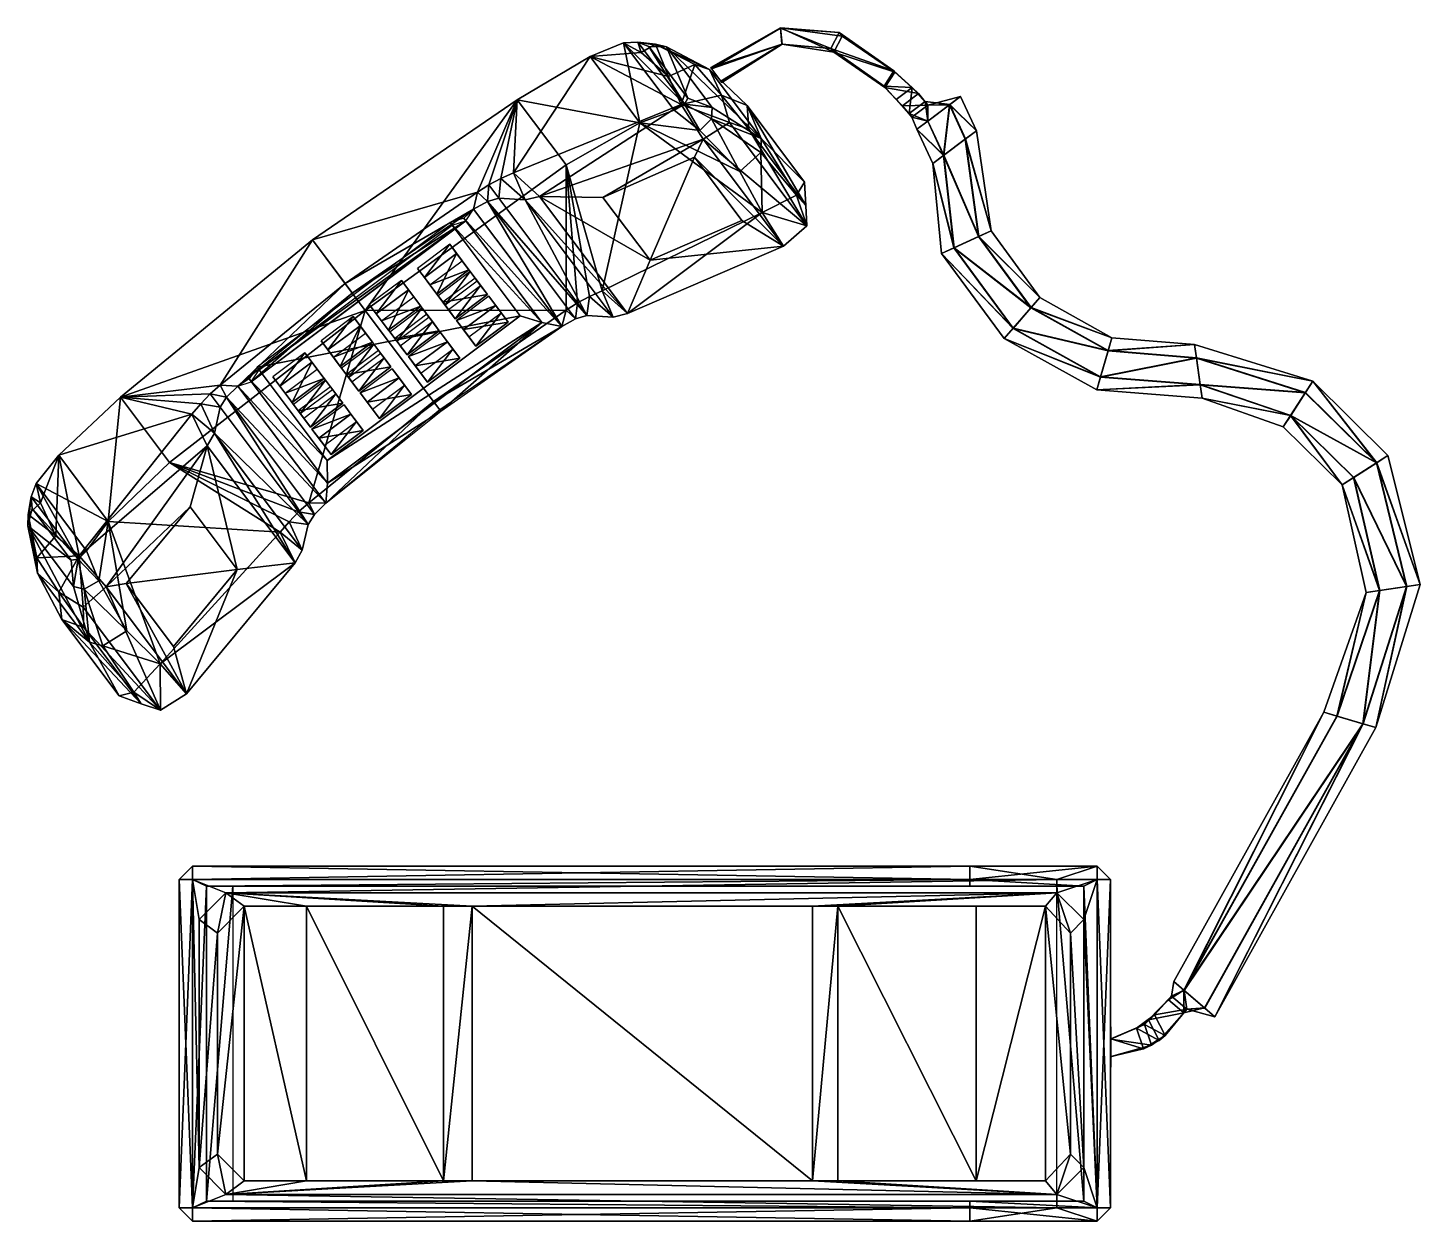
# Model space of a CAD drawing. Extents: x 0 to 36.2, y 0 to 59.6.
# Drawn here: x 23.22 to 36.2, y 48.45 to 59.58 of the extents above; entities outside this region: 3.
import ezdxf

# ---------------------------------------------------------------- set-up
doc = ezdxf.new("R2010")
doc.units = 0
doc.layers.get('0').update_dxf_attribs({"linetype": 'CONTINUOUS'})
doc.layers.add('_KTI_CONTROL', color=7, linetype='CONTINUOUS')

msp = doc.modelspace()

# ---------------------------------------------------------------- linework, layer by layer
at = {"layer": '_KTI_CONTROL'}
for points in [[(0, 0, 0), (0, 0, 0), (0, 0, 0), (0, 0, 0)], [(0, 0, 0), (0, 0, 0)], [(0, 0, 0), (0, 0, 0)]]:
    msp.add_polyline3d(points, dxfattribs=at)

# ---------------------------------------------------------------- meshes
at = {"color": 0, "linetype": 'BYBLOCK'}
mesh = msp.add_polyface(dxfattribs=at)
corners = [(33.319, 50.146, 5.124), (33.319, 49.98, 5.124), (33.698, 50.091, 4.893), (33.633, 50.284, 4.893), (33.727, 50.373, 4.403), (33.825, 50.181, 4.403), (33.558, 50.248, 4.809), (33.624, 50.055, 4.809), (33.319, 50.148, 4.978), (33.32, 49.983, 4.978), (29.595, 59.199, 5.102), (29.689, 59.072, 5.102), (30.252, 59.428, 4.494), (30.239, 59.579, 4.494), (31.964, 58.545, 4.332), (31.816, 58.864, 4.332), (31.761, 58.393, 4.334), (31.613, 58.711, 4.334), (31.437, 58.782, 4.287), (31.587, 58.894, 4.287), (34.996, 55.965, 4.339), (35.133, 56.179, 4.337), (34.152, 56.252, 4.334), (34.116, 56.503, 4.332), (35.428, 53.16, 4.339), (35.671, 53.088, 4.337), (35.828, 54.332, 4.339), (36.079, 54.368, 4.337), (35.584, 55.387, 4.339), (35.798, 55.524, 4.337), (33.294, 56.569, 4.332), (32.574, 56.971, 4.332), (32.408, 56.779, 4.334), (33.223, 56.326, 4.334), (32.086, 57.635, 4.332), (31.856, 57.529, 4.334), (34.003, 50.601, 4.339), (34.194, 50.435, 4.337), (31.296, 59.178, 4.025), (31.203, 59.037, 4.025), (31.466, 59.023, 4.082), (31.316, 58.911, 4.082), (30.707, 59.389, 4.08), (30.786, 59.538, 4.08), (31.375, 58.854, 4), (31.525, 58.967, 4), (31.613, 58.86, 4.135), (31.463, 58.747, 4.135), (33.187, 56.203, 4.115), (32.324, 56.682, 4.115), (34.17, 56.125, 4.115), (31.739, 57.476, 4.115), (32.657, 57.065, 4.112), (32.201, 57.687, 4.112), (33.329, 56.69, 4.112), (34.098, 56.627, 4.112), (32.064, 58.62, 4.112), (31.916, 58.939, 4.112), (31.51, 58.635, 4.115), (31.658, 58.316, 4.115), (30.251, 59.429, 4.369), (30.237, 59.581, 4.369), (30.734, 59.354, 3.958), (30.812, 59.502, 3.958), (35.201, 56.284, 4.117), (34.926, 55.857, 4.12), (35.701, 54.314, 4.12), (35.305, 53.196, 4.12), (35.791, 53.053, 4.117), (36.203, 54.386, 4.117), (35.903, 55.592, 4.117), (35.476, 55.318, 4.12), (34.289, 50.353, 4.117), (34.026, 50.425, 4.095), (33.883, 50.546, 4.095), (33.906, 50.685, 4.12), (31.759, 58.391, 3.895), (31.611, 58.71, 3.895), (31.813, 58.862, 3.893), (31.961, 58.543, 3.893), (34.152, 56.249, 3.895), (34.116, 56.5, 3.893), (35.131, 56.176, 3.898), (34.994, 55.963, 3.9), (35.825, 54.332, 3.9), (36.076, 54.368, 3.898), (35.668, 53.089, 3.898), (35.425, 53.16, 3.9), (35.582, 55.385, 3.9), (35.795, 55.522, 3.898), (33.222, 56.323, 3.895), (32.407, 56.777, 3.895), (33.293, 56.567, 3.893), (32.573, 56.968, 3.893), (31.853, 57.528, 3.895), (32.084, 57.633, 3.893), (33.855, 50.514, 3.943), (34, 50.603, 3.9), (33.998, 50.392, 3.943), (34.192, 50.437, 3.898), (31.212, 59.025, 3.9), (31.305, 59.166, 3.9), (33.768, 50.134, 4.336), (33.669, 50.326, 4.336), (29.681, 59.083, 4.977), (29.587, 59.21, 4.977)]
mesh.append_faces([[corners[k] for k in face] for face in [(72, 37, 73), (74, 36, 75), (47, 77, 58), (57, 78, 46)]], dxfattribs={"color": 0})
mesh.append_faces([[corners[k] for k in face] for face in [(0, 2, 3), (5, 3, 2), (8, 7, 9), (8, 3, 6), (2, 9, 7), (10, 12, 13), (19, 17, 15), (22, 21, 23), (26, 25, 27), (28, 27, 29), (16, 34, 14), (40, 39, 41), (42, 38, 43), (49, 33, 32), (48, 22, 33), (51, 32, 35), (34, 52, 53), (31, 54, 52), (30, 55, 54), (62, 61, 63), (35, 59, 51), (53, 14, 34), (17, 47, 58), (46, 40, 19), (15, 46, 19), (41, 47, 18), (64, 23, 21), (20, 50, 65), (24, 66, 67), (68, 27, 25), (69, 29, 27), (26, 71, 66), (73, 36, 74), (67, 36, 24), (25, 72, 68), (71, 20, 65), (29, 64, 21), (80, 82, 83), (84, 86, 87), (88, 85, 84), (98, 97, 99), (76, 95, 94), (49, 90, 48), (48, 80, 50), (51, 91, 49), (95, 52, 93), (93, 54, 92), (92, 55, 81), (94, 59, 76), (53, 79, 56), (45, 100, 101), (62, 101, 100), (38, 63, 43), (46, 77, 47), (101, 40, 45), (41, 100, 44), (62, 39, 42), (64, 81, 55), (83, 50, 80), (87, 66, 84), (68, 85, 69), (69, 89, 70), (84, 71, 88), (98, 103, 96), (99, 73, 98), (97, 74, 75), (67, 97, 75), (86, 72, 99), (89, 64, 70), (71, 83, 88), (61, 43, 63), (42, 13, 12), (42, 60, 62), (7, 5, 2), (102, 6, 103), (4, 73, 74), (73, 102, 98), (104, 12, 11), (13, 105, 10), (105, 60, 104)]], dxfattribs={"vtx0": -1, "color": 0})
mesh.append_faces([[corners[k] for k in face] for face in [(4, 3, 5), (6, 7, 8), (1, 9, 2), (14, 15, 16), (17, 16, 15), (18, 17, 19), (20, 21, 22), (24, 25, 26), (26, 27, 28), (24, 36, 25), (37, 25, 36), (35, 34, 16), (38, 39, 40), (48, 33, 49), (50, 22, 48), (49, 32, 51), (31, 52, 34), (30, 54, 31), (23, 55, 30), (60, 61, 62), (18, 47, 17), (45, 40, 46), (28, 20, 71), (70, 64, 29), (88, 83, 89), (82, 89, 83), (90, 91, 92), (93, 92, 91), (91, 94, 93), (95, 93, 94), (80, 90, 81), (92, 81, 90), (96, 97, 98), (79, 78, 56), (57, 56, 78), (59, 58, 76), (77, 76, 58), (51, 59, 94), (95, 79, 53), (44, 100, 45), (101, 63, 38), (39, 100, 41), (82, 81, 64), (65, 50, 83), (67, 66, 87), (86, 85, 68), (85, 89, 69), (66, 71, 84), (96, 74, 97), (87, 97, 67), (68, 72, 86), (43, 13, 42), (12, 60, 42), (5, 102, 73), (61, 105, 13)]], dxfattribs={"vtx1": -1, "color": 0})
mesh.append_faces([[corners[k] for k in face] for face in [(0, 1, 2), (8, 0, 3), (10, 11, 12), (29, 21, 20), (20, 28, 29), (30, 31, 32), (32, 33, 30), (31, 34, 35), (35, 32, 31), (23, 30, 33), (33, 22, 23), (42, 39, 38), (44, 45, 46), (46, 47, 44), (56, 57, 15), (15, 14, 56), (16, 17, 58), (58, 59, 16), (35, 16, 59), (53, 56, 14), (40, 41, 18), (18, 19, 40), (15, 57, 46), (41, 44, 47), (64, 55, 23), (20, 22, 50), (24, 26, 66), (68, 69, 27), (69, 70, 29), (26, 28, 71), (73, 37, 36), (67, 75, 36), (25, 37, 72), (76, 77, 78), (78, 79, 76), (80, 81, 82), (84, 85, 86), (88, 89, 85), (86, 99, 97), (97, 87, 86), (76, 79, 95), (49, 91, 90), (48, 90, 80), (51, 94, 91), (95, 53, 52), (93, 52, 54), (92, 54, 55), (62, 63, 101), (46, 78, 77), (101, 38, 40), (62, 100, 39), (98, 102, 103), (99, 72, 73), (89, 82, 64), (71, 65, 83), (61, 13, 43), (7, 102, 5), (102, 7, 6), (4, 5, 73), (104, 60, 12), (105, 61, 60)]], dxfattribs={"vtx2": -1, "color": 0})
mesh = msp.add_polyface(dxfattribs=at)
corners = [(29.176, 59.403, 5.457), (29.01, 59.408, 5.278), (28.907, 59.447, 5.361), (29.073, 59.428, 5.594), (28.775, 59.44, 5.383), (28.939, 59.351, 5.625), (28.463, 59.312, 5.319), (29.761, 58.696, 6.565), (29.688, 58.952, 6.376), (29.311, 58.865, 6.388), (29.518, 58.542, 6.604), (29.941, 58.636, 6.304), (29.926, 58.855, 6.195), (27.991, 58.007, 6.447), (27.747, 58.228, 6.268), (29.575, 59.192, 5.812), (29.44, 59.238, 5.992), (29.192, 59.128, 6.05), (27.782, 58.91, 5.254), (29.372, 58.925, 4.264), (29.6, 58.837, 4.27), (29.342, 58.867, 4.142), (29.595, 58.732, 4.133), (29.484, 58.624, 4.102), (29.245, 58.813, 4.068), (28.926, 58.694, 4.024), (29.857, 58.241, 4.19), (30.055, 58.418, 4.271), (30.058, 58.547, 4.46), (28.238, 58.302, 3.979), (30.475, 57.923, 4.81), (30.482, 57.734, 4.549), (30.46, 58.142, 4.7)]
mesh.append_faces([[corners[k] for k in face] for face in [(7, 9, 10), (8, 11, 12), (16, 9, 8)]], dxfattribs={"vtx0": -1, "color": 0})
mesh.append_faces([[corners[k] for k in face] for face in [(2, 5, 3), (8, 15, 16), (5, 6, 17), (17, 6, 9), (17, 3, 5), (16, 15, 3), (21, 20, 22), (27, 26, 22), (28, 22, 20), (6, 25, 18), (24, 4, 21), (2, 21, 4), (7, 31, 11)]], dxfattribs={"vtx0": -1, "vtx1": -1, "color": 0})
mesh.append_faces([[corners[k] for k in face] for face in [(0, 2, 3), (13, 9, 14), (6, 14, 9), (17, 16, 3), (3, 15, 0), (23, 21, 22), (25, 23, 26), (22, 26, 23), (28, 27, 22), (4, 24, 25), (25, 6, 4), (21, 2, 1)]], dxfattribs={"vtx0": -1, "vtx2": -1, "color": 0})
mesh.append_faces([[corners[k] for k in face] for face in [(4, 5, 2), (7, 11, 8), (10, 9, 13), (19, 20, 21), (24, 23, 25), (29, 18, 25), (11, 30, 12), (15, 28, 0), (20, 0, 28)]], dxfattribs={"vtx1": -1, "color": 0})
mesh.append_faces([[corners[k] for k in face] for face in [(17, 9, 16), (6, 18, 14)]], dxfattribs={"vtx1": -1, "vtx2": -1, "color": 0})
mesh.append_faces([[corners[k] for k in face] for face in [(0, 1, 2), (5, 4, 6), (7, 8, 9), (8, 12, 15), (23, 24, 21), (1, 19, 21), (0, 20, 19), (19, 1, 0), (12, 32, 28), (28, 15, 12)]], dxfattribs={"vtx2": -1, "color": 0})
mesh = msp.add_polyface(dxfattribs=at)
corners = [(27.858, 57.975, 6.415), (27.631, 58.174, 6.25), (27.612, 57.991, 6.321), (27.505, 57.96, 6.297), (27.519, 58.115, 6.238), (27.376, 57.889, 6.286), (27.413, 58.048, 6.232), (27.302, 57.779, 6.103), (26.244, 57.106, 6.264), (26.302, 57.029, 6.103), (26.243, 57.108, 6.25), (26.177, 57.196, 6.197), (27.747, 58.228, 6.268), (27.782, 58.91, 5.254), (25.872, 57.602, 5.264), (25.302, 56.279, 6.103), (25.176, 56.239, 6.286), (27.176, 57.739, 5.931), (25.376, 56.389, 5.931), (25.013, 56.248, 6.232), (27.07, 56.006, 3.955), (28.012, 56.833, 4.116), (27.012, 56.083, 4.116), (28.197, 56.795, 3.991), (27.062, 56.016, 3.959), (27.002, 56.095, 3.888), (28.238, 58.302, 3.979), (28.238, 56.948, 3.923), (26.365, 56.945, 3.886), (25.892, 55.042, 4.003), (25.832, 54.948, 4.026), (25.744, 55.065, 3.93), (25.656, 54.973, 3.942), (25.997, 55.145, 3.991), (25.838, 55.148, 3.923), (26.012, 55.333, 4.116), (27.809, 56.895, 4.159), (26.009, 55.545, 4.159), (24.538, 55.527, 3.979), (27.283, 57.805, 6.156), (27.157, 57.765, 5.985), (25.283, 56.305, 6.156), (25.071, 56.135, 6.297), (25.357, 56.415, 5.985)]
mesh.append_faces([[corners[k] for k in face] for face in [(0, 1, 2), (4, 2, 1), (6, 3, 4), (7, 8, 9), (11, 5, 6), (6, 14, 11), (9, 8, 15), (26, 27, 28), (31, 30, 32), (34, 29, 31), (20, 35, 33), (25, 33, 34), (34, 28, 25), (5, 39, 23), (33, 35, 16), (29, 42, 30)]], dxfattribs={"vtx0": -1, "vtx1": -1, "color": 0})
mesh.append_faces([[corners[k] for k in face] for face in [(7, 5, 8), (6, 13, 14), (13, 1, 12), (13, 6, 4), (13, 4, 1), (15, 8, 16), (14, 19, 11), (20, 21, 22), (28, 27, 25), (20, 22, 35), (34, 38, 28), (28, 14, 13), (42, 29, 33)]], dxfattribs={"vtx0": -1, "vtx2": -1, "color": 0})
mesh.append_faces([[corners[k] for k in face] for face in [(17, 7, 18), (15, 18, 7), (39, 40, 21), (36, 21, 40), (5, 23, 3), (35, 37, 41), (40, 43, 36), (37, 36, 43)]], dxfattribs={"vtx1": -1, "color": 0})
mesh.append_faces([[corners[k] for k in face] for face in [(3, 2, 4), (5, 3, 6), (10, 5, 11), (12, 1, 0), (16, 10, 11), (23, 24, 25), (29, 30, 31), (33, 29, 34), (24, 33, 25)]], dxfattribs={"vtx1": -1, "vtx2": -1, "color": 0})
mesh.append_faces([[corners[k] for k in face] for face in [(21, 36, 37), (37, 35, 21), (13, 26, 28)]], dxfattribs={"vtx2": -1, "color": 0})
mesh = msp.add_polyface(dxfattribs=at)
corners = [(29.518, 58.542, 6.604), (27.991, 58.007, 6.447), (28.582, 57.999, 5.942), (29.435, 58.373, 6.074), (27.747, 58.228, 6.268), (27.858, 57.975, 6.415), (28.456, 57.073, 3.942), (28.678, 56.883, 4.123), (28.432, 56.898, 4.026), (28.325, 56.867, 4.003), (28.344, 57.015, 3.93), (28.197, 56.795, 3.991), (28.238, 56.948, 3.923), (28.012, 56.833, 4.116), (27.07, 56.006, 3.955), (27.002, 56.095, 3.888), (28.81, 56.915, 4.156), (30.267, 57.544, 4.51), (29.022, 57.414, 4.714), (29.877, 57.784, 4.837), (30.388, 58.02, 4.42), (30.482, 57.734, 4.549), (30.066, 57.858, 4.277), (30.475, 57.923, 4.81), (30.46, 58.142, 4.7), (28.573, 57.126, 3.956), (30.058, 58.547, 4.46), (30.055, 58.418, 4.271), (29.857, 58.241, 4.19), (28.926, 58.694, 4.024), (28.238, 58.302, 3.979), (27.283, 57.805, 6.156), (27.505, 57.96, 6.297), (27.612, 57.991, 6.321), (29.926, 58.855, 6.195), (29.941, 58.636, 6.304), (29.761, 58.696, 6.565)]
mesh.append_faces([[corners[k] for k in face] for face in [(22, 21, 17), (23, 20, 24), (22, 27, 20)]], dxfattribs={"vtx0": -1, "color": 0})
mesh.append_faces([[corners[k] for k in face] for face in [(11, 13, 14), (18, 17, 19), (22, 16, 25), (7, 25, 16), (25, 29, 22), (6, 30, 25), (12, 30, 10), (10, 30, 6), (13, 11, 31), (9, 32, 11), (2, 1, 18), (19, 17, 3), (19, 3, 18), (2, 18, 3)]], dxfattribs={"vtx0": -1, "vtx1": -1, "color": 0})
mesh.append_faces([[corners[k] for k in face] for face in [(16, 18, 1), (0, 3, 17)]], dxfattribs={"vtx0": -1, "vtx1": -1, "vtx2": -1, "color": 0})
mesh.append_faces([[corners[k] for k in face] for face in [(0, 2, 3), (4, 5, 1), (6, 7, 8), (8, 10, 6), (9, 12, 10), (11, 15, 12), (26, 20, 27), (29, 28, 22), (32, 9, 8), (16, 1, 5)]], dxfattribs={"vtx0": -1, "vtx2": -1, "color": 0})
mesh.append_faces([[corners[k] for k in face] for face in [(20, 21, 22), (24, 20, 26), (7, 5, 8), (33, 8, 5), (24, 34, 23), (23, 35, 21)]], dxfattribs={"vtx1": -1, "color": 0})
mesh.append_faces([[corners[k] for k in face] for face in [(0, 1, 2), (8, 9, 10), (9, 11, 12), (16, 17, 18), (6, 25, 7), (22, 28, 27), (30, 29, 25), (17, 21, 0), (36, 0, 21)]], dxfattribs={"vtx1": -1, "vtx2": -1, "color": 0})
mesh.append_faces([[corners[k] for k in face] for face in [(23, 21, 20), (22, 17, 16), (8, 33, 32), (5, 7, 16)]], dxfattribs={"vtx2": -1, "color": 0})
mesh = msp.add_polyface(dxfattribs=at)
corners = [(23.26, 55.095, 5.278), (23.218, 54.935, 5.457), (23.251, 55.206, 5.361), (23.223, 55.04, 5.594), (23.335, 55.148, 5.625), (23.296, 55.33, 5.383), (23.506, 55.593, 5.319), (24.831, 56.074, 6.25), (24.958, 55.8, 6.415), (25.012, 56.041, 6.321), (25.071, 56.135, 6.297), (24.919, 56.165, 6.238), (25.176, 56.239, 6.286), (25.013, 56.248, 6.232), (24.891, 55.682, 6.447), (23.949, 54.365, 6.604), (24.732, 55.112, 5.942), (24.747, 55.978, 6.268), (23.698, 54.655, 6.388), (24.082, 56.135, 5.254), (23.478, 54.842, 6.05), (26.177, 57.196, 6.197), (25.872, 57.602, 5.264), (23.969, 54.976, 4.024), (24.538, 55.527, 3.979), (25.573, 54.876, 3.956), (25.838, 55.148, 3.923), (25.744, 55.065, 3.93), (25.656, 54.973, 3.942), (23.766, 54.703, 4.068), (23.687, 54.625, 4.142), (25.357, 56.415, 5.985), (25.283, 56.305, 6.156), (26.009, 55.545, 4.159), (25.997, 55.145, 3.991), (26.012, 55.333, 4.116), (25.778, 54.708, 4.123), (25.832, 54.948, 4.026), (25.172, 54.526, 4.714), (25.71, 54.59, 4.156), (26.365, 56.945, 3.886)]
mesh.append_faces([[corners[k] for k in face] for face in [(2, 1, 3), (8, 17, 14), (18, 14, 17), (17, 6, 18), (13, 19, 11), (11, 19, 7), (7, 19, 17), (19, 13, 22), (29, 5, 23), (6, 23, 5), (2, 30, 0), (32, 12, 35), (14, 39, 8), (22, 40, 19)]], dxfattribs={"vtx0": -1, "vtx1": -1, "color": 0})
mesh.append_faces([[corners[k] for k in face] for face in [(38, 39, 14)]], dxfattribs={"vtx0": -1, "vtx1": -1, "vtx2": -1, "color": 0})
mesh.append_faces([[corners[k] for k in face] for face in [(4, 2, 3), (7, 8, 9), (9, 11, 7), (10, 13, 11), (6, 4, 20), (6, 20, 18), (3, 20, 4), (12, 21, 13), (24, 26, 27), (24, 27, 28), (24, 28, 25), (23, 6, 19), (30, 2, 5), (14, 16, 38)]], dxfattribs={"vtx0": -1, "vtx2": -1, "color": 0})
mesh.append_faces([[corners[k] for k in face] for face in [(0, 1, 2), (5, 4, 6), (31, 32, 33), (9, 37, 10), (36, 8, 39), (24, 19, 40)]], dxfattribs={"vtx1": -1, "color": 0})
mesh.append_faces([[corners[k] for k in face] for face in [(9, 10, 11), (10, 12, 13), (14, 15, 16), (7, 17, 8), (19, 6, 17), (23, 24, 25)]], dxfattribs={"vtx1": -1, "vtx2": -1, "color": 0})
mesh.append_faces([[corners[k] for k in face] for face in [(4, 5, 2), (18, 15, 14), (19, 24, 23), (5, 29, 30), (34, 12, 10), (8, 36, 37), (37, 9, 8)]], dxfattribs={"vtx2": -1, "color": 0})
at = {"color": 251, "linetype": 'BYBLOCK'}
mesh = msp.add_polyface(dxfattribs=at)
corners = [(26.145, 56.406, 5.179), (26.209, 56.32, 5.243), (26.445, 56.631, 5.179), (26.509, 56.545, 5.243), (26.132, 56.422, 5.458), (26.068, 56.508, 5.394), (26.432, 56.647, 5.458), (26.368, 56.733, 5.394), (26.253, 56.887, 5.716), (26.317, 56.801, 5.78), (25.953, 56.662, 5.716), (26.017, 56.576, 5.78), (26.582, 56.76, 5.458), (26.518, 56.846, 5.394), (26.882, 56.985, 5.458), (26.818, 57.071, 5.394), (26.703, 57.224, 5.716), (26.767, 57.138, 5.78), (26.403, 56.999, 5.716), (26.467, 56.913, 5.78), (27.032, 57.097, 5.458), (26.968, 57.183, 5.394), (27.332, 57.322, 5.458), (27.268, 57.408, 5.394), (27.153, 57.562, 5.716), (27.217, 57.476, 5.78), (26.853, 57.337, 5.716), (26.917, 57.251, 5.78), (27.045, 57.081, 5.179), (27.109, 56.995, 5.243), (27.345, 57.306, 5.179), (27.409, 57.22, 5.243), (26.595, 56.743, 5.179), (26.659, 56.657, 5.243), (26.895, 56.968, 5.179), (26.959, 56.882, 5.243), (25.695, 56.068, 5.179), (25.759, 55.982, 5.243), (25.995, 56.293, 5.179), (26.059, 56.207, 5.243), (25.682, 56.085, 5.458), (25.618, 56.171, 5.394), (25.982, 56.31, 5.458), (25.918, 56.396, 5.394), (25.803, 56.549, 5.716), (25.867, 56.463, 5.78), (25.503, 56.324, 5.716), (25.567, 56.238, 5.78), (26.305, 56.192, 4.975), (26.241, 56.278, 4.911), (26.541, 56.503, 4.911), (26.605, 56.417, 4.975), (26.317, 56.176, 4.696), (26.382, 56.09, 4.76), (26.682, 56.315, 4.76), (26.617, 56.401, 4.696), (26.797, 56.161, 4.438), (26.732, 56.247, 4.374), (26.497, 55.936, 4.438), (26.432, 56.022, 4.374), (26.767, 56.513, 4.696), (26.832, 56.427, 4.76), (27.132, 56.652, 4.76), (27.067, 56.738, 4.696), (27.247, 56.499, 4.438), (27.182, 56.584, 4.374), (26.947, 56.274, 4.438), (26.882, 56.359, 4.374), (27.217, 56.851, 4.696), (27.282, 56.765, 4.76), (27.582, 56.99, 4.76), (27.517, 57.076, 4.696), (27.697, 56.836, 4.438), (27.632, 56.922, 4.374), (27.397, 56.611, 4.438), (27.332, 56.697, 4.374), (27.205, 56.867, 4.975), (27.141, 56.953, 4.911), (27.441, 57.178, 4.911), (27.505, 57.092, 4.975), (26.755, 56.53, 4.975), (26.691, 56.615, 4.911), (26.991, 56.84, 4.911), (27.055, 56.755, 4.975), (25.855, 55.855, 4.975), (25.791, 55.94, 4.911), (26.091, 56.165, 4.911), (26.155, 56.08, 4.975), (25.867, 55.838, 4.696), (25.932, 55.752, 4.76), (26.232, 55.977, 4.76), (26.167, 56.063, 4.696), (26.347, 55.824, 4.438), (26.282, 55.909, 4.374), (26.047, 55.599, 4.438), (25.982, 55.684, 4.374), (26.94, 56.908, 5.297), (26.64, 56.683, 5.297), (27.39, 57.246, 5.297), (27.09, 57.021, 5.297), (26.49, 56.571, 5.297), (26.19, 56.346, 5.297), (26.575, 56.769, 5.233), (26.875, 56.994, 5.233), (27.025, 57.106, 5.233), (27.325, 57.331, 5.233), (26.125, 56.431, 5.233), (26.425, 56.656, 5.233), (26.04, 56.233, 5.297), (25.74, 56.008, 5.297), (25.675, 56.094, 5.233), (25.975, 56.319, 5.233)]
mesh.append_faces([[corners[k] for k in face] for face in [(0, 1, 2), (3, 2, 1), (4, 5, 6), (7, 6, 5), (10, 11, 8), (9, 8, 11), (12, 13, 14), (15, 14, 13), (18, 19, 16), (17, 16, 19), (20, 21, 22), (23, 22, 21), (26, 27, 24), (25, 24, 27), (28, 29, 30), (31, 30, 29), (32, 33, 34), (35, 34, 33), (36, 37, 38), (39, 38, 37), (40, 41, 42), (43, 42, 41), (46, 47, 44), (45, 44, 47), (56, 57, 54), (55, 54, 57), (53, 52, 58), (59, 58, 52), (64, 65, 62), (63, 62, 65), (61, 60, 66), (67, 66, 60), (72, 73, 70), (71, 70, 73), (69, 68, 74), (75, 74, 68), (54, 53, 56), (58, 56, 53), (62, 61, 64), (66, 64, 61), (70, 69, 72), (74, 72, 69), (92, 93, 90), (91, 90, 93), (89, 88, 94), (95, 94, 88), (90, 89, 92), (94, 92, 89), (96, 97, 83), (80, 83, 97), (98, 99, 79), (76, 79, 99), (100, 101, 51), (48, 51, 101), (97, 102, 80), (81, 80, 102), (83, 82, 96), (103, 96, 82), (99, 104, 76), (77, 76, 104), (79, 78, 98), (105, 98, 78), (101, 106, 48), (49, 48, 106), (51, 50, 100), (107, 100, 50), (108, 109, 87), (84, 87, 109), (109, 110, 84), (85, 84, 110), (87, 86, 108), (111, 108, 86)]], dxfattribs={"vtx1": -1, "color": 251})
mesh.append_faces([[corners[k] for k in face] for face in [(8, 9, 6), (6, 7, 8), (5, 4, 11), (11, 10, 5), (16, 17, 14), (14, 15, 16), (13, 12, 19), (19, 18, 13), (24, 25, 22), (22, 23, 24), (21, 20, 27), (27, 26, 21), (4, 6, 9), (9, 11, 4), (12, 14, 17), (17, 19, 12), (20, 22, 25), (25, 27, 20), (44, 45, 42), (42, 43, 44), (41, 40, 47), (47, 46, 41), (40, 42, 45), (45, 47, 40), (48, 49, 50), (50, 51, 48), (52, 53, 54), (54, 55, 52), (58, 59, 57), (57, 56, 58), (60, 61, 62), (62, 63, 60), (66, 67, 65), (65, 64, 66), (68, 69, 70), (70, 71, 68), (74, 75, 73), (73, 72, 74), (76, 77, 78), (78, 79, 76), (80, 81, 82), (82, 83, 80), (84, 85, 86), (86, 87, 84), (88, 89, 90), (90, 91, 88), (94, 95, 93), (93, 92, 94)]], dxfattribs={"vtx2": -1, "color": 251})
at = {"color": 0, "linetype": 'BYBLOCK'}
mesh = msp.add_polyface(dxfattribs=at)
corners = [(23.508, 54.317, 6.376), (23.734, 54.175, 6.565), (23.698, 54.655, 6.388), (23.949, 54.365, 6.604), (23.741, 53.986, 6.304), (23.535, 54.061, 6.195), (24.732, 55.112, 5.942), (24.135, 54.398, 6.074), (23.309, 54.493, 5.812), (23.303, 54.635, 5.992), (23.478, 54.842, 6.05), (23.223, 55.04, 5.594), (23.218, 54.935, 5.457), (23.643, 54.369, 4.27), (23.622, 54.613, 4.264), (23.687, 54.625, 4.142), (23.745, 54.344, 4.133), (23.766, 54.703, 4.068), (23.88, 54.422, 4.102), (23.969, 54.976, 4.024), (25.778, 54.708, 4.123), (25.656, 54.973, 3.942), (25.832, 54.948, 4.026), (24.698, 53.367, 4.51), (25.71, 54.59, 4.156), (25.172, 54.526, 4.714), (24.577, 53.808, 4.837), (25.573, 54.876, 3.956), (24.207, 53.384, 4.42), (23.793, 53.848, 4.46), (23.918, 53.815, 4.271), (24.143, 53.956, 4.19), (24.452, 53.648, 4.277), (23.26, 55.095, 5.278), (24.275, 53.273, 4.81), (24.455, 53.214, 4.549), (24.069, 53.349, 4.7)]
mesh.append_faces([[corners[k] for k in face] for face in [(2, 1, 3), (4, 0, 5), (2, 9, 0), (30, 32, 28)]], dxfattribs={"vtx0": -1, "color": 0})
mesh.append_faces([[corners[k] for k in face] for face in [(6, 3, 7), (8, 11, 12), (9, 10, 11), (15, 18, 16), (20, 21, 22), (28, 29, 30), (18, 19, 31), (31, 19, 32), (30, 29, 16), (31, 16, 18)]], dxfattribs={"vtx0": -1, "vtx1": -1, "color": 0})
mesh.append_faces([[corners[k] for k in face] for face in [(7, 3, 23)]], dxfattribs={"vtx0": -1, "vtx1": -1, "vtx2": -1, "color": 0})
mesh.append_faces([[corners[k] for k in face] for face in [(8, 0, 9), (8, 9, 11), (13, 15, 16), (23, 25, 26), (27, 20, 24), (24, 32, 27), (19, 27, 32), (16, 29, 13), (31, 30, 16), (23, 26, 7), (35, 1, 4), (7, 26, 25), (25, 6, 7)]], dxfattribs={"vtx0": -1, "vtx2": -1, "color": 0})
mesh.append_faces([[corners[k] for k in face] for face in [(0, 1, 2), (5, 0, 8), (17, 18, 15), (23, 32, 24), (14, 33, 15), (13, 12, 14), (33, 14, 12), (36, 5, 29), (8, 29, 5)]], dxfattribs={"vtx1": -1, "color": 0})
mesh.append_faces([[corners[k] for k in face] for face in [(2, 10, 9), (23, 24, 25), (27, 21, 20), (31, 32, 30), (35, 23, 3), (3, 1, 35)]], dxfattribs={"vtx1": -1, "vtx2": -1, "color": 0})
mesh.append_faces([[corners[k] for k in face] for face in [(4, 1, 0), (13, 14, 15), (18, 17, 19), (34, 4, 5), (29, 8, 12), (12, 13, 29)]], dxfattribs={"vtx2": -1, "color": 0})
mesh = msp.add_polyface(dxfattribs=at)
corners = [(24.455, 53.214, 4.549), (24.207, 53.384, 4.42), (24.452, 53.648, 4.277), (24.698, 53.367, 4.51), (24.275, 53.273, 4.81), (24.069, 53.349, 4.7), (23.793, 53.848, 4.46), (23.535, 54.061, 6.195), (23.741, 53.986, 6.304), (24.754, 48.573, 5.279), (24.816, 48.948, 5.264), (24.754, 51.636, 5.279), (24.816, 51.261, 5.264), (25.237, 51.386, 4.509), (24.987, 51.136, 4.547), (24.987, 49.073, 4.547), (25.237, 48.823, 4.509), (25.818, 48.823, 4.506), (25.818, 51.386, 4.506), (27.094, 48.823, 4.716), (27.094, 51.386, 4.716), (25.066, 48.698, 5.204), (24.629, 51.636, 5.184), (24.754, 51.761, 5.122), (24.629, 51.636, 4.497), (24.754, 51.761, 4.497), (25.066, 51.511, 5.204), (32.004, 51.761, 5.184), (27.361, 51.386, 4.966), (27.361, 48.823, 4.966), (24.754, 48.448, 5.122), (24.629, 48.573, 5.184), (24.629, 48.573, 4.497), (24.754, 48.448, 4.497), (24.754, 51.636, 4.342), (24.885, 51.573, 4.31), (24.754, 48.573, 4.342), (24.885, 48.636, 4.31), (25.129, 51.573, 3.872), (25.129, 48.636, 3.872)]
mesh.append_faces([[corners[k] for k in face] for face in [(25, 34, 24), (36, 33, 32), (11, 23, 22), (30, 9, 31)]], dxfattribs={"color": 0})
mesh.append_faces([[corners[k] for k in face] for face in [(0, 2, 3), (1, 4, 5), (21, 17, 16), (15, 21, 16), (26, 14, 13)]], dxfattribs={"vtx0": -1, "color": 0})
mesh.append_faces([[corners[k] for k in face] for face in [(9, 10, 11), (12, 11, 10), (28, 26, 20), (20, 26, 18)]], dxfattribs={"vtx0": -1, "vtx1": -1, "color": 0})
mesh.append_faces([[corners[k] for k in face] for face in [(21, 19, 17), (9, 21, 10)]], dxfattribs={"vtx0": -1, "vtx2": -1, "color": 0})
mesh.append_faces([[corners[k] for k in face] for face in [(0, 4, 1), (22, 23, 24), (25, 24, 23), (34, 35, 36), (37, 36, 35), (10, 21, 15), (12, 14, 26), (22, 31, 11), (9, 11, 31)]], dxfattribs={"vtx1": -1, "color": 0})
mesh.append_faces([[corners[k] for k in face] for face in [(29, 19, 21), (12, 26, 11)]], dxfattribs={"vtx1": -1, "vtx2": -1, "color": 0})
mesh.append_faces([[corners[k] for k in face] for face in [(0, 1, 2), (1, 5, 6), (7, 5, 4), (8, 4, 0), (13, 14, 15), (15, 16, 13), (13, 16, 17), (17, 18, 13), (19, 20, 18), (18, 17, 19), (26, 13, 18), (25, 23, 27), (30, 31, 32), (32, 33, 30), (24, 32, 31), (31, 22, 24), (37, 35, 38), (38, 39, 37), (36, 32, 24), (24, 34, 36), (10, 15, 14), (14, 12, 10)]], dxfattribs={"vtx2": -1, "color": 0})
mesh = msp.add_polyface(dxfattribs=at)
corners = [(30.535, 48.823, 4.991), (30.535, 51.386, 4.991), (27.361, 51.386, 4.966), (27.361, 48.823, 4.966), (32.062, 51.386, 4.562), (32.062, 48.823, 4.562), (32.708, 51.386, 4.542), (30.771, 51.386, 4.725), (30.771, 48.823, 4.725), (32.004, 51.761, 4.497), (32.004, 51.761, 5.184), (33.191, 51.761, 4.497), (24.754, 51.761, 4.497), (27.094, 48.823, 4.716), (27.094, 51.386, 4.716), (32.004, 48.448, 5.184), (32.004, 48.448, 4.497), (33.191, 48.448, 4.497), (24.754, 48.448, 4.497), (24.754, 48.448, 5.122), (32.004, 51.573, 4.372), (32.004, 51.636, 4.372), (33.066, 51.573, 4.372), (32.004, 48.573, 4.372), (32.004, 48.636, 4.372), (33.191, 48.573, 4.372), (24.885, 51.573, 4.31), (24.754, 51.636, 4.342), (24.885, 48.636, 4.31), (24.754, 48.573, 4.342), (25.129, 51.573, 3.872), (32.816, 51.573, 3.872), (25.129, 48.636, 3.872), (32.816, 48.636, 3.872), (33.066, 48.636, 4.372), (32.816, 51.636, 5.309), (24.754, 51.636, 5.279), (25.066, 51.511, 5.204), (32.816, 51.511, 5.309), (24.754, 51.761, 5.122), (32.816, 48.698, 5.309), (25.066, 48.698, 5.204), (32.708, 48.823, 4.542), (24.754, 48.573, 5.279), (32.816, 48.573, 5.309)]
mesh.append_faces([[corners[k] for k in face] for face in [(21, 26, 27), (28, 23, 29), (20, 30, 26), (32, 24, 28), (12, 21, 27), (23, 18, 29), (35, 37, 38), (10, 36, 35), (43, 15, 44), (41, 44, 40)]], dxfattribs={"vtx0": -1, "color": 0})
mesh.append_faces([[corners[k] for k in face] for face in [(9, 10, 11), (16, 15, 18), (24, 32, 34), (40, 3, 41)]], dxfattribs={"vtx0": -1, "vtx1": -1, "color": 0})
mesh.append_faces([[corners[k] for k in face] for face in [(10, 9, 12), (15, 16, 17), (30, 20, 22), (38, 2, 1), (40, 0, 3), (40, 8, 0), (38, 1, 7), (38, 7, 6)]], dxfattribs={"vtx0": -1, "vtx2": -1, "color": 0})
mesh.append_faces([[corners[k] for k in face] for face in [(4, 5, 6), (3, 2, 13), (14, 13, 2), (8, 7, 0), (1, 0, 7), (19, 18, 15), (20, 21, 22), (23, 24, 25), (33, 34, 32), (9, 21, 12), (16, 23, 17), (19, 15, 43)]], dxfattribs={"vtx1": -1, "color": 0})
mesh.append_faces([[corners[k] for k in face] for face in [(35, 36, 37), (38, 37, 2), (42, 8, 40), (43, 44, 41)]], dxfattribs={"vtx1": -1, "vtx2": -1, "color": 0})
mesh.append_faces([[corners[k] for k in face] for face in [(0, 1, 2), (2, 3, 0), (5, 4, 7), (7, 8, 5), (21, 20, 26), (28, 24, 23), (22, 31, 30), (21, 9, 11), (23, 16, 18), (10, 39, 36)]], dxfattribs={"vtx2": -1, "color": 0})
mesh = msp.add_polyface(dxfattribs=at)
corners = [(32.816, 51.511, 5.309), (33.191, 51.636, 5.309), (32.816, 51.636, 5.309), (33.066, 51.261, 5.309), (33.191, 48.573, 5.309), (32.816, 48.698, 5.309), (32.816, 48.573, 5.309), (33.066, 48.948, 5.309), (33.318, 50.261, 4.934), (33.318, 50.261, 5.184), (33.318, 49.886, 4.934), (33.318, 49.886, 5.184), (32.708, 48.823, 4.542), (32.708, 51.386, 4.542), (32.062, 48.823, 4.562), (32.941, 51.136, 4.559), (32.941, 49.073, 4.559), (33.191, 51.761, 5.184), (33.191, 51.761, 4.497), (32.004, 51.761, 5.184), (33.316, 51.636, 5.184), (33.316, 51.636, 4.497), (33.191, 48.448, 4.497), (33.191, 48.448, 5.184), (32.004, 48.448, 5.184), (33.316, 48.573, 5.184), (33.316, 48.573, 4.497), (33.191, 51.636, 4.372), (33.066, 51.573, 4.372), (32.004, 51.636, 4.372), (33.066, 48.636, 4.372), (33.191, 48.573, 4.372), (32.004, 48.636, 4.372), (32.816, 51.573, 3.872), (32.816, 48.636, 3.872), (33.669, 50.326, 4.336), (33.558, 50.248, 4.809), (33.727, 50.373, 4.403), (33.633, 50.284, 4.893), (33.883, 50.546, 4.095), (33.855, 50.514, 3.943), (32.004, 48.573, 4.372)]
mesh.append_faces([[corners[k] for k in face] for face in [(18, 21, 27), (26, 22, 31), (17, 1, 20), (4, 23, 25)]], dxfattribs={"color": 0})
mesh.append_faces([[corners[k] for k in face] for face in [(0, 1, 2), (4, 5, 6), (37, 36, 38), (35, 39, 40), (5, 16, 12), (15, 0, 13)]], dxfattribs={"vtx0": -1, "color": 0})
mesh.append_faces([[corners[k] for k in face] for face in [(3, 1, 0), (1, 3, 4), (7, 4, 3)]], dxfattribs={"vtx0": -1, "vtx1": -1, "color": 0})
mesh.append_faces([[corners[k] for k in face] for face in [(4, 7, 5)]], dxfattribs={"vtx0": -1, "vtx2": -1, "color": 0})
mesh.append_faces([[corners[k] for k in face] for face in [(8, 9, 10), (11, 10, 9), (12, 13, 14), (15, 13, 16), (12, 16, 13), (17, 18, 19), (25, 23, 26), (22, 26, 23), (20, 25, 21), (26, 21, 25), (27, 28, 29), (30, 31, 32), (28, 30, 33), (34, 33, 30), (35, 36, 37), (31, 22, 41), (1, 17, 2), (19, 2, 17), (16, 7, 15), (3, 15, 7)]], dxfattribs={"vtx1": -1, "color": 0})
mesh.append_faces([[corners[k] for k in face] for face in [(17, 20, 21), (21, 18, 17), (22, 23, 24), (31, 30, 28), (28, 27, 31), (18, 27, 29), (35, 37, 39), (21, 26, 31), (31, 27, 21), (5, 7, 16), (15, 3, 0), (23, 4, 6), (6, 24, 23), (1, 4, 25), (25, 20, 1)]], dxfattribs={"vtx2": -1, "color": 0})

doc.saveas('drawing.dxf')
